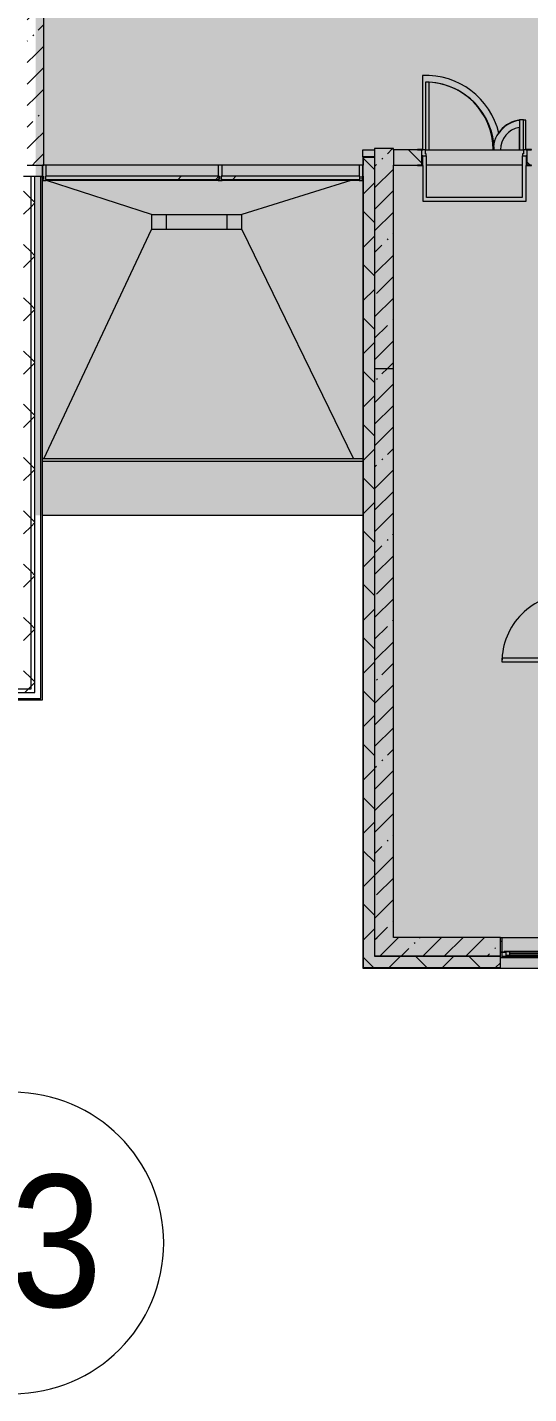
# Model space of a CAD drawing. Header units: millimetres. Extents: x 81731 to 272849, y -8553 to 29000.
# Drawn here: x 230589 to 237244, y -5906 to 12227 of the extents above; entities that cross this region are included whole.
import ezdxf

# ---------------------------------------------------------------- set-up
doc = ezdxf.new("R2010")
doc.units = ezdxf.units.MM
doc.layers.add('A-DETL-GENF-1', color=7, linetype='Continuous', lineweight=9, true_color=0xc0c0c0, transparency=0.4)
for name, color, linetype, lineweight, true_color in [('A-DOOR-3', 7, 'Continuous', 5, 0xb7b7b7), ('A-DOOR-4', 7, 'Continuous', 5, 0xe2e2e2), ('A-DOOR-FRAM-2', 7, 'Continuous', 5, 0xe2e2e2), ('A-DOOR-FRAM-3', 7, 'Continuous', 5, 0xb7b7b7), ('A-FLOR-2', 7, 'Continuous', 5, 0xb7b7b7), ('A-GENM-2', 7, 'Continuous', 5, 0x737373), ('A-GLAZ-2', 7, 'Continuous', 5, 0x737373), ('A-GLAZ-CURT-3', 7, 'Continuous', 5, 0x737373), ('A-GLAZ-CWMG-3', 7, 'Continuous', 5, 0x383e42), ('A-GLAZ-CWMG-4', 7, 'Continuous', 5, 0x737373), ('A-ROOF-1', 7, 'Continuous', 5, 0x737373), ('A-WALL-7', 7, 'Continuous', 5, 0x737373), ('A-WALL-8', 7, 'Continuous', 9, 0x737373), ('I-WALL-25', 7, 'Continuous', 5, 0x737373)]:
    doc.layers.add(name, color=color, linetype=linetype, lineweight=lineweight, true_color=true_color)
for name, color, linetype, lineweight in [('A-GLAZ-CURT-2', 7, 'Continuous', 5), ('A-WALL', 7, 'Continuous', 9), ('A-WALL-6', 7, 'Continuous', 5), ('I-WALL-24', 7, 'Continuous', 5), ('Оси', 7, 'Continuous', 9), ('Оси-1', 7, 'Continuous', 20)]:
    doc.layers.add(name, color=color, linetype=linetype, lineweight=lineweight)
doc.styles.add('Arial_1', font='arial.ttf', dxfattribs={"width": 0.9, "height": 1750})
pattern_1 = [(45, (145838.57, 0), (-353.5534, 353.5534), []), (135, (145838.57, 0), (-353.5534, -353.5534), [])]
pattern_2 = [(45, (145838.57, 0), (-285.1231, 285.1231), []), (45, (146123.7, 0), (-285.1231, 285.1231), [504.031, -100.806, 16.764, -84.042])]

# ---------------------------------------------------------------- blocks, each defined once
blk = doc.blocks.new('120_Окно_СКБ_1Ст - 120_Окно_СКБ_1Ст 900х2500_h_ с форточкой-V139-2_4_3_птичка')
at = {"layer": 'A-GLAZ-2'}
for p, q in [((-450, -127), (-450, -57)), ((-450, -57), (-380, -57)), ((450, -57), (-450, -57)), ((-380, -127), (-450, -127)), ((-450, -127), (-400, -127)), ((-380, -127), (-400, -127)), ((-400, -127), (-400, -137)), ((-400, -137), (400, -137)), ((400, -137), (-400, -137)), ((-380, -57), (-380, -127)), ((380, -87), (-380, -87)), ((-380, -87), (-380, -127)), ((-330, -137), (-330, -87)), ((-330, -107), (330, -107)), ((330, -117), (-330, -117)), ((330, -137), (330, -87)), ((380, -127), (380, -57)), ((380, -57), (450, -57)), ((380, -127), (380, -87)), ((450, -127), (380, -127)), ((400, -127), (380, -127)), ((400, -127), (450, -127)), ((400, -137), (400, -127)), ((450, -57), (450, -127))]:
    blk.add_line(p, q, dxfattribs=at)
blk = doc.blocks.new('110_Дверь_СКБ_2Ст - Д-5_п_ Из игровой в коридор-32215844-2_4_3_птичка')
at = {"layer": 'A-DOOR-4'}
for points in [[(-638, 40), (-588, 40), (-588, 940), (-638, 940)], [(612, 440), (612, 40), (662, 40), (662, 440)]]:
    blk.add_hatch(color=256, dxfattribs=at).paths.add_polyline_path(points)
h = blk.add_hatch(color=256, dxfattribs=at)
h.paths.add_polyline_path([(-688, 40), (-688, -40), (-628, -40), (-628, -10), (-638, -10), (-638, 40)])
h.paths.add_polyline_path([(652, -40), (712, -40), (712, 40), (662, 40), (662, -10), (652, -10)])
at = {"layer": 'A-DOOR-FRAM-2'}
for points in [[(-742, 40), (-672, 40), (-672, 48), (-742, 48)], [(698, 40), (768, 40), (768, 48), (698, 48)], [(-742, -48), (-672, -48), (-672, -40), (-742, -40)], [(698, -48), (768, -48), (768, -40), (698, -40)]]:
    blk.add_hatch(color=256, dxfattribs=at).paths.add_polyline_path(points)
at = {"layer": 'A-DOOR-3'}
for p, q in [((-638, 940), (-638, 40)), ((-588, 940), (-638, 940)), ((-588, 40), (-588, 940)), ((662, 440), (612, 440)), ((612, 440), (612, 40)), ((662, 40), (662, 440)), ((-638, 40), (-588, 40)), ((612, 40), (662, 40))]:
    blk.add_line(p, q, dxfattribs=at)
for centre, radius, start, end in [((-638, 40), 900, 0, 90), ((662, 40), 400, 90, 180)]:
    blk.add_arc(centre, radius, start, end, dxfattribs=at)
at = {"layer": 'A-DOOR-FRAM-3'}
for p, q in [((-672, 48), (-742, 48)), ((-742, 48), (-742, 40)), ((-742, 40), (-672, 40)), ((-638, 40), (-688, 40)), ((-688, 40), (-688, -40)), ((-672, 40), (-672, 48)), ((-638, -10), (-638, 40)), ((662, 40), (662, -10)), ((712, 40), (662, 40)), ((768, 48), (698, 48)), ((698, 48), (698, 40)), ((698, 40), (768, 40)), ((712, -40), (712, 40)), ((768, 40), (768, 48)), ((-672, -40), (-742, -40)), ((-742, -40), (-742, -48)), ((-742, -48), (-672, -48)), ((-688, -40), (-628, -40)), ((-672, -39), (-688, -39)), ((-688, -39), (-688, -40)), ((-688, -40), (-672, -40)), ((-672, -40), (-672, -39)), ((-672, -48), (-672, -40)), ((-628, -10), (-638, -10)), ((-628, -40), (-628, -10)), ((662, -10), (652, -10)), ((652, -10), (652, -40)), ((652, -40), (712, -40)), ((712, -39), (698, -39)), ((698, -39), (698, -40)), ((698, -40), (712, -40)), ((768, -40), (698, -40)), ((698, -40), (698, -48)), ((698, -48), (768, -48)), ((712, -40), (712, -39)), ((768, -48), (768, -40))]:
    blk.add_line(p, q, dxfattribs=at)
blk = doc.blocks.new('110_Дверь_СКБ_2Ст - Д-2а_п_ Из коридора на лестницу-32215207-2_4_3_птичка')
at = {"layer": 'A-DOOR-4'}
for points in [[(-588, 100), (-588, 1000), (-638, 1000), (-638, 100)], [(662, 100), (662, 500), (612, 500), (612, 100)], [(712, -100), (712, 20), (698, 20), (698, -100)]]:
    blk.add_hatch(color=256, dxfattribs=at).paths.add_polyline_path(points)
h = blk.add_hatch(color=256, dxfattribs=at)
h.paths.add_polyline_path([(652, 20), (712, 20), (712, 100), (662, 100), (662, 50), (652, 50)])
h.paths.add_polyline_path([(-688, 20), (-628, 20), (-628, 50), (-638, 50), (-638, 100), (-688, 100)])
at = {"layer": 'A-DOOR-FRAM-2'}
for points in [[(-672, 100), (-672, 108), (-742, 108), (-742, 100)], [(-672, -100), (-672, 20), (-688, 20), (-688, -100)], [(768, 100), (768, 108), (698, 108), (698, 100)], [(-672, -108), (-672, -100), (-742, -100), (-742, -108)], [(768, -108), (768, -100), (698, -100), (698, -108)]]:
    blk.add_hatch(color=256, dxfattribs=at).paths.add_polyline_path(points)
at = {"layer": 'A-DOOR-3'}
for p, q in [((-638, 1000), (-638, 100)), ((-588, 1000), (-638, 1000)), ((-588, 100), (-588, 1000)), ((662, 500), (612, 500)), ((612, 500), (612, 100)), ((662, 100), (662, 500)), ((-638, 100), (-588, 100)), ((612, 100), (662, 100))]:
    blk.add_line(p, q, dxfattribs=at)
for centre, radius, start, end in [((-638, 100), 900, 0, 90), ((662, 100), 400, 90, 180)]:
    blk.add_arc(centre, radius, start, end, dxfattribs=at)
at = {"layer": 'A-DOOR-FRAM-3'}
for p, q in [((-672, 108), (-742, 108)), ((-742, 108), (-742, 100)), ((-742, 100), (-672, 100)), ((-638, 100), (-688, 100)), ((-688, 100), (-688, 20)), ((-688, 20), (-628, 20)), ((-672, 20), (-688, 20)), ((-688, 20), (-688, -100)), ((-672, 100), (-672, 108)), ((-672, -100), (-672, 20)), ((-638, 50), (-638, 100)), ((-628, 50), (-638, 50)), ((-628, 20), (-628, 50)), ((662, 50), (652, 50)), ((652, 50), (652, 20)), ((652, 20), (712, 20)), ((662, 100), (662, 50)), ((712, 100), (662, 100)), ((768, 108), (698, 108)), ((698, 108), (698, 100)), ((698, 100), (768, 100)), ((712, 20), (698, 20)), ((698, 20), (698, -100)), ((712, 20), (712, 100)), ((712, -100), (712, 20)), ((768, 100), (768, 108)), ((-672, -100), (-742, -100)), ((-742, -100), (-742, -108)), ((-742, -108), (-672, -108)), ((-688, -100), (-672, -100)), ((-672, -108), (-672, -100)), ((698, -100), (712, -100)), ((768, -100), (698, -100)), ((698, -100), (698, -108)), ((698, -108), (768, -108)), ((768, -108), (768, -100))]:
    blk.add_line(p, q, dxfattribs=at)
blk = doc.blocks.new('Системная панель - Стекло - 40мм-23946635-2_4_3_птичка')
at = {"layer": 'A-GLAZ-CURT-2'}
h = blk.add_hatch(dxfattribs=at)
h.set_pattern_fill('FP_117', color=256, style=0, pattern_type=2)
h.set_pattern_definition([(45, (-86642.5, -9710), (-1414.214, 1414.214), [1000, -3000]), (45, (-87642.5, -10210), (-1414.214, 1414.214), [3000, -1000]), (45, (-85642.5, -10710), (-1414.214, 1414.214), [1000, -3000])])
h.paths.add_polyline_path([(-99, 0), (1153, 0), (1153, 40), (-1153, 40), (-1153, 0), (-1026, 0)])
at = {"layer": 'A-GLAZ-CURT-3'}
for p, q in [((1153, 40), (-1153, 40)), ((-1153, 40), (-1153, 0)), ((-1153, 0), (1153, 0)), ((1153, 0), (1153, 40))]:
    blk.add_line(p, q, dxfattribs=at)
blk = doc.blocks.new('Системная панель - Стекло - 40мм-23946636-2_4_3_птичка')
at = {"layer": 'A-GLAZ-CURT-2'}
h = blk.add_hatch(dxfattribs=at)
h.set_pattern_fill('FP_118', color=256, style=0, pattern_type=2)
h.set_pattern_definition([(45, (-88744.2, -9710), (-1414.214, 1414.214), [1000, -3000]), (45, (-89744.2, -10210), (-1414.214, 1414.214), [3000, -1000]), (45, (-87744.2, -10710), (-1414.214, 1414.214), [1000, -3000])])
h.paths.add_polyline_path([(-346, 0), (919, 0), (919, 40), (-919, 40), (-919, 0), (-809, 0)])
at = {"layer": 'A-GLAZ-CURT-3'}
for p, q in [((919, 40), (-919, 40)), ((-919, 40), (-919, 0)), ((-919, 0), (919, 0)), ((919, 0), (919, 40))]:
    blk.add_line(p, q, dxfattribs=at)
blk = doc.blocks.new('Прямоугольный импост - Импост структурный с накладкой - 190мм-23186047-2_4_3_птичка')
at = {"layer": 'A-GLAZ-CWMG-3'}
for points in [[(86971, 10250), (87285, 10250), (87285, 10400), (85000, 10400), (85000, 10250), (86044, 10250)], [(87234, 10193), (87285, 10193), (87285, 10210), (85000, 10210), (85000, 10193), (86971, 10193)]]:
    blk.add_hatch(color=256, dxfattribs=at).paths.add_polyline_path(points)
at = {"layer": 'A-GLAZ-CWMG-4'}
for p, q in [((87285, 10400), (85000, 10400)), ((87285, 10193), (85000, 10193))]:
    blk.add_line(p, q, dxfattribs=at)
blk = doc.blocks.new('Прямоугольный импост - Импост структурный с накладкой - 190мм-23186048-2_4_3_птичка')
at = {"layer": 'A-GLAZ-CWMG-3'}
for points in [[(88000, 10250), (88000, 10400), (87335, 10400), (87335, 10250), (87899, 10250)], [(87335, 10193), (88000, 10193), (88000, 10210), (87335, 10210)]]:
    blk.add_hatch(color=256, dxfattribs=at).paths.add_polyline_path(points)
at = {"layer": 'A-GLAZ-CWMG-4'}
for p, q in [((88000, 10400), (87335, 10400)), ((88000, 10193), (87335, 10193))]:
    blk.add_line(p, q, dxfattribs=at)
blk = doc.blocks.new('Прямоугольный импост - Импост структурный с накладкой - 190мм-23186049-2_4_3_птичка')
at = {"layer": 'A-GLAZ-CWMG-3'}
for points in [[(89154, 10250), (89154, 10400), (88000, 10400), (88000, 10250), (88826, 10250)], [(88000, 10193), (89154, 10193), (89154, 10210), (88000, 10210)]]:
    blk.add_hatch(color=256, dxfattribs=at).paths.add_polyline_path(points)
at = {"layer": 'A-GLAZ-CWMG-4'}
for p, q in [((89154, 10400), (88000, 10400)), ((89154, 10193), (88000, 10193))]:
    blk.add_line(p, q, dxfattribs=at)
blk = doc.blocks.new('Прямоугольный импост - Импост структурный с накладкой - 190мм-23946639-2_4_3_птичка')
at = {"layer": 'A-GLAZ-CWMG-4'}
for p, q in [((-50, 0), (-50, 17)), ((-50, 17), (0, 17)), ((-40, 0), (-50, 0)), ((-40, -40), (-40, 0)), ((0, 0), (-10, 0)), ((-10, 0), (-10, -40)), ((0, 17), (0, 0)), ((-50, -190), (-50, -40)), ((-50, -40), (-40, -40)), ((-10, -40), (0, -40)), ((0, -40), (0, -190)), ((0, -190), (-50, -190))]:
    blk.add_line(p, q, dxfattribs=at)
blk = doc.blocks.new('Прямоугольный импост - Импост структурный с накладкой - 190мм-23946641-2_4_3_птичка')
at = {"layer": 'A-GLAZ-CWMG-4'}
for p, q in [((0, 17), (-50, 17)), ((-50, 17), (-50, 0)), ((-50, 0), (-40, 0)), ((-40, 0), (-40, -40)), ((-10, -40), (-10, 0)), ((-10, 0), (0, 0)), ((0, 0), (0, 17)), ((-40, -40), (-50, -40)), ((-50, -40), (-50, -190)), ((0, -40), (-10, -40)), ((0, -190), (0, -40)), ((-50, -190), (0, -190))]:
    blk.add_line(p, q, dxfattribs=at)
blk = doc.blocks.new('Прямоугольный импост - Импост структурный с накладкой - 190мм-23946633-2_4_3_птичка')
at = {"layer": 'A-GLAZ-CWMG-4'}
for p, q in [((-25, 0), (-25, 17)), ((-25, 17), (25, 17)), ((-15, 0), (-25, 0)), ((-15, -40), (-15, 0)), ((25, 0), (15, 0)), ((15, 0), (15, -40)), ((25, 17), (25, 0)), ((-25, -190), (-25, -40)), ((-25, -40), (-15, -40)), ((15, -40), (25, -40)), ((25, -40), (25, -190)), ((25, -190), (-25, -190))]:
    blk.add_line(p, q, dxfattribs=at)
blk = doc.blocks.new('парапет9 - парапет-22867712-2_4_3_птичка')
at = {"layer": 'A-GENM-2'}
for p, q in [((89202, 8002), (84950, 8002)), ((89202, 7964), (84950, 7964)), ((84950, 7255), (89202, 7255))]:
    blk.add_line(p, q, dxfattribs=at)
blk = doc.blocks.new('Ось сетки - D8-29747960-2_4_3_птичка')
at = {"layer": 'Оси-1'}
for start, end in [(360, 180), (180, 360)]:
    blk.add_arc((0, 0), 4, start, end, dxfattribs=at)

msp = doc.modelspace()

# ---------------------------------------------------------------- hatches: boundary and pattern name
at = {"layer": 'A-DETL-GENF-1'}
msp.add_hatch(color=256, dxfattribs=at).paths.add_polyline_path([(268055.5, -258), (271076.6, -258), (271076.6, 21558), (239146.6, 21558), (239146.6, 27348), (230698.6, 27348), (230698.6, 5750), (235040.6, 5750), (235040.6, -258), (267128, -258)])
at = {"layer": 'A-WALL-6'}
h = msp.add_hatch(dxfattribs=at)
h.set_pattern_fill('FP_66', color=256, style=0, pattern_type=2)
h.set_pattern_definition(pattern_1)
h.paths.add_polyline_path([(235048.6, -100), (235198.6, -100), (235198.6, 10502), (235048.6, 10502), (235048.6, 1965.8)])
h = msp.add_hatch(dxfattribs=at)
h.set_pattern_fill('FP_66', color=256, style=0, pattern_type=2)
h.set_pattern_definition(pattern_1)
h.paths.add_polyline_path([(230538.6, 3450), (230638.6, 3450), (230638.6, 10250), (230538.6, 10250), (230538.6, 3550)])
h = msp.add_hatch(dxfattribs=at)
h.set_pattern_fill('FP_66', color=256, style=0, pattern_type=2)
h.set_pattern_definition(pattern_1)
h.paths.add_polyline_path([(230688.6, 3400), (230688.6, 10250), (230638.6, 10250), (230638.6, 3400)])
h = msp.add_hatch(dxfattribs=at)
h.set_pattern_fill('FP_66', color=256, style=0, pattern_type=2)
h.set_pattern_definition(pattern_1)
h.paths.add_polyline_path([(230638.6, 3400), (230638.6, 3450), (229958.6, 3450), (229958.6, 3400), (230538.6, 3400)])
h.paths.add_polyline_path([(222607, 3400), (222918.6, 3400), (222918.6, 3450), (221538.6, 3450), (221538.6, 3400), (221679.5, 3400)])
h.paths.add_polyline_path([(223818.6, 3400), (225018.6, 3400), (225018.6, 3450), (223818.6, 3450)])
h.paths.add_polyline_path([(227244.6, 3400), (227258.6, 3400), (227258.6, 3450), (225918.6, 3450), (225918.6, 3400), (226317.1, 3400)])
h = msp.add_hatch(dxfattribs=at)
h.set_pattern_fill('FP_66', color=256, style=0, pattern_type=2)
h.set_pattern_definition(pattern_1)
h.paths.add_polyline_path([(266068.6, -250), (266968.6, -250), (266968.6, -100), (266068.6, -100)])
h.paths.add_polyline_path([(267868.6, -250), (268668.6, -250), (268668.6, -100), (267868.6, -100)])
h.paths.add_polyline_path([(270838.1, -250), (270918.6, -250), (270918.6, -100), (269568.6, -100), (269568.6, -250), (269910.6, -250)])
h.paths.add_polyline_path([(253215.2, -250), (253868.6, -250), (253868.6, -100), (252968.6, -100), (252968.6, -250)])
h.paths.add_polyline_path([(259518.6, -250), (259518.6, -100), (258368.6, -100), (258368.6, -250), (258780.3, -250)])
h.paths.add_polyline_path([(261468.6, -250), (261468.6, -100), (260418.6, -100), (260418.6, -250), (260635.4, -250)])
h.paths.add_polyline_path([(254768.6, -250), (256068.6, -250), (256068.6, -100), (254768.6, -100)])
h.paths.add_polyline_path([(263768.6, -250), (265168.6, -250), (265168.6, -100), (263768.6, -100)])
h.paths.add_polyline_path([(248577.6, -250), (248718.6, -250), (248718.6, -100), (246668.6, -100), (246668.6, -250), (247650.1, -250)])
h.paths.add_polyline_path([(249618.6, -250), (250668.6, -250), (250668.6, -100), (249618.6, -100)])
h.paths.add_polyline_path([(244868.6, -250), (245768.6, -250), (245768.6, -100), (241518.6, -100), (241518.6, -250), (244867.5, -250)])
h.paths.add_polyline_path([(239468.6, -250), (240618.6, -250), (240618.6, -100), (239468.6, -100)])
h.paths.add_polyline_path([(237911.1, -250), (238568.6, -250), (238568.6, -100), (237768.6, -100), (237768.6, -250)])
h.paths.add_polyline_path([(236868.6, -250), (236868.6, -100), (235048.6, -100), (235048.6, -250), (235592.3, -250)])
at = {"layer": 'I-WALL-24'}
h = msp.add_hatch(dxfattribs=at)
h.set_pattern_fill('FP_74', color=256, style=0, pattern_type=2)
h.set_pattern_definition(pattern_2)
h.paths.add_polyline_path([(230698.6, 10400), (230698.6, 16300), (230588.6, 16300), (230588.6, 10400)])
h = msp.add_hatch(dxfattribs=at)
h.set_pattern_fill('FP_74', color=256, style=0, pattern_type=2)
h.set_pattern_definition(pattern_2)
h.paths.add_polyline_path([(230698.6, 10400), (230808.6, 10400), (230808.6, 16300), (230698.6, 16300), (230698.6, 10642.6)])
h = msp.add_hatch(dxfattribs=at)
h.set_pattern_fill('FP_74', color=256, style=0, pattern_type=2)
h.set_pattern_definition(pattern_2)
h.paths.add_polyline_path([(235448.6, 7700), (235448.6, 10620), (235198.6, 10620), (235198.6, 7700)])
h = msp.add_hatch(dxfattribs=at)
h.set_pattern_fill('FP_77', color=256, style=0, pattern_type=2)
h.set_pattern_definition([(135, (145838.57, 0), (-353.5534, -353.5534), [])])
h.paths.add_polyline_path([(235448.6, 10400), (235823.6, 10400), (235823.6, 10600), (235448.6, 10600)])
h.paths.add_polyline_path([(240048.6, 10400), (240048.6, 10600), (239298.6, 10600), (239302.4, 10400), (239328.6, 10400)])
h.paths.add_polyline_path([(238318.6, 10400), (238348.6, 10400), (238348.6, 10600), (237223.6, 10600), (237223.6, 10400), (238248.6, 10400)])
h = msp.add_hatch(dxfattribs=at)
h.set_pattern_fill('FP_74', color=256, style=0, pattern_type=2)
h.set_pattern_definition(pattern_2)
h.paths.add_polyline_path([(235198.6, 150), (235448.6, 150), (235448.6, 7700), (235198.6, 7700), (235198.6, 1965.8)])
h = msp.add_hatch(dxfattribs=at)
h.set_pattern_fill('FP_74', color=256, style=0, pattern_type=2)
h.set_pattern_definition(pattern_2)
h.paths.add_polyline_path([(236868.6, -100), (236868.6, 150), (235198.6, 150), (235198.6, -100), (235592.3, -100)])

# ---------------------------------------------------------------- linework, layer by layer
at = {"layer": 'A-FLOR-2'}
for p, q in [((235833, 11588.1), (235833, 10608)), ((237117.1, 10899.7), (237117.1, 10600)), ((237207.1, 10600), (237207.1, 10993.6)), ((235042.1, 10508.5), (235042.1, 10600)), ((235042.1, 10600), (235198.6, 10600)), ((235888.6, 9970), (235888.6, 10520)), ((235923.6, 10600), (237117.1, 10600)), ((237117.1, 10600), (237123.6, 10600)), ((237158.6, 10520), (237158.6, 9970)), ((235838.6, 10392), (235838.6, 9920)), ((237208.6, 9920), (237208.6, 10392)), ((235838.6, 9920), (237208.6, 9920)), ((237158.6, 9970), (235888.6, 9970)), ((236868.6, 150), (236889.6, 150))]:
    msp.add_line(p, q, dxfattribs=at)
for centre, radius, start, end in [((235875.6, 10589), 1000, 13.54971, 92.43764), ((235875.6, 10589), 910, 0.6926, 86.97623), ((237173.6, 10600), 395, 97.29578, 145.57769), ((237173.6, 10600), 305, 100.66451, 180), ((237173.6, 10600), 395, 85.12655, 90.00042)]:
    msp.add_arc(centre, radius, start, end, dxfattribs=at)
at = {"layer": 'A-ROOF-1'}
for p, q in [((232236.1, 9745), (230841.5, 10193)), ((234882.4, 10193), (233436.1, 9745)), ((235040.6, 10242), (235032.1, 10239.4)), ((232236.1, 9745), (232236.1, 9545)), ((232236.1, 9745), (233436.1, 9745)), ((232436.1, 9545), (232436.1, 9745)), ((233236.1, 9745), (233236.1, 9545)), ((233436.1, 9545), (233436.1, 9745)), ((230806.8, 6500.9), (232236.1, 9545)), ((233436.1, 9545), (232236.1, 9545)), ((233436.1, 9545), (234918.4, 6500.9))]:
    msp.add_line(p, q, dxfattribs=at)
at = {"layer": 'A-WALL'}
for p, q in [((230538.6, 10250), (230688.6, 10250)), ((230638.6, 3450), (230638.6, 10250)), ((230688.6, 3400), (230688.6, 10250)), ((229958.6, 3450), (230638.6, 3450)), ((229958.6, 3400), (230688.6, 3400)), ((229958.6, 3320), (230768.6, 3320))]:
    msp.add_line(p, q, dxfattribs=at)
at = {"layer": 'A-WALL-6'}
msp.add_line((221696.6, 3300), (230788.6, 3300), dxfattribs=at)
at = {"layer": 'A-WALL-7'}
for p, q in [((230788.6, 3300), (230788.6, 10400)), ((235198.6, 10510), (235040.6, 10510)), ((235040.6, 10510), (235040.6, -258)), ((230798.6, 10242), (230788.6, 10242)), ((235040.6, 10242), (235032.1, 10242)), ((236868.6, 100), (236888.6, 100)), ((236868.6, -100), (235198.6, -100)), ((236868.6, -258), (236868.6, -100)), ((236888.6, -100), (236888.6, -100)), ((236888.6, -100), (237768.6, -100)), ((235040.6, -258), (238568.6, -258))]:
    msp.add_line(p, q, dxfattribs=at)
at = {"layer": 'A-WALL-8'}
for p, q in [((235448.6, 10600), (235448.6, 10400)), ((235040.6, 10400), (235048.6, 10400)), ((235198.6, 10505), (235045.6, 10505)), ((235045.6, 10505), (235045.6, 10400)), ((235048.6, 10502), (235048.6, 10400)), ((235198.6, 10502), (235048.6, 10502)), ((230688.6, 10250), (230788.6, 10250)), ((230768.6, 3320), (230768.6, 10250)), ((230768.6, 10247), (230788.6, 10247)), ((230788.6, 10242), (230768.6, 10242)), ((235040.6, 10250), (235048.6, 10250)), ((235040.6, 10247), (235045.6, 10247)), ((235045.6, 10247), (235045.6, -253)), ((235048.6, 10250), (235048.6, -250)), ((235045.6, -253), (236868.6, -253)), ((235048.6, -250), (236868.6, -250))]:
    msp.add_line(p, q, dxfattribs=at)
at = {"layer": 'I-WALL-25'}
for p, q in [((230808.6, 10400), (230808.6, 13400)), ((235448.6, 10620), (235198.6, 10620)), ((235198.6, 10620), (235198.6, -100)), ((235448.6, 10600), (235448.6, 10620)), ((235768.6, 10600), (235448.6, 10600)), ((230588.6, 10400), (230808.6, 10400)), ((235448.6, 10400), (235768.6, 10400)), ((235448.6, 150), (235448.6, 10400)), ((237158.6, 10400), (235888.6, 10400)), ((235198.6, 7700), (235448.6, 7700)), ((236868.6, 150), (235448.6, 150)), ((236868.6, -100), (236868.6, 150)), ((236888.6, 150), (237788.6, 150)), ((236888.6, 150), (236888.6, -100)), ((235198.6, -100), (236868.6, -100))]:
    msp.add_line(p, q, dxfattribs=at)

# ---------------------------------------------------------------- block references
at = {"layer": 'A-DOOR-3'}
msp.add_blockref('110_Дверь_СКБ_2Ст - Д-2а_п_ Из коридора на лестницу-32215207-2_4_3_птичка', (236511.1, 10500), dxfattribs=at)
at = {"layer": 'A-DOOR-3', "rotation": 89.99999999999991}
msp.add_blockref('110_Дверь_СКБ_2Ст - Д-5_п_ Из игровой в коридор-32215844-2_4_3_птичка', (237828.6, 4442.5), dxfattribs=at)
at = {"layer": 'A-GENM-2'}
msp.add_blockref('парапет9 - парапет-22867712-2_4_3_птичка', (145838.6, -1500), dxfattribs=at)
at = {"layer": 'A-GLAZ-2', "rotation": 180}
msp.add_blockref('120_Окно_СКБ_1Ст - 120_Окно_СКБ_1Ст 900х2500_h_ с форточкой-V139-2_4_3_птичка', (237318.6, -175), dxfattribs=at)
at = {"layer": 'A-GLAZ-CURT-3'}
for name, p in [('Системная панель - Стекло - 40мм-23946635-2_4_3_птичка', (231981.1, 10210)), ('Системная панель - Стекло - 40мм-23946636-2_4_3_птичка', (234082.8, 10210))]:
    msp.add_blockref(name, p, dxfattribs=at)
at = {"layer": 'A-GLAZ-CWMG-4', "rotation": 180}
msp.add_blockref('Прямоугольный импост - Импост структурный с накладкой - 190мм-23946641-2_4_3_птичка', (230788.6, 10210), dxfattribs=at)
at = {"layer": 'A-GLAZ-CWMG-4'}
for name in ['Прямоугольный импост - Импост структурный с накладкой - 190мм-23186047-2_4_3_птичка', 'Прямоугольный импост - Импост структурный с накладкой - 190мм-23186048-2_4_3_птичка', 'Прямоугольный импост - Импост структурный с накладкой - 190мм-23186049-2_4_3_птичка']:
    msp.add_blockref(name, (145838.6, 0), dxfattribs=at)
at = {"layer": 'A-GLAZ-CWMG-4', "extrusion": (0, 0, -1), "rotation": 180}
for name, p in [('Прямоугольный импост - Импост структурный с накладкой - 190мм-23946633-2_4_3_птичка', (-233148.6, 10210)), ('Прямоугольный импост - Импост структурный с накладкой - 190мм-23946639-2_4_3_птичка', (-235042.1, 10210))]:
    msp.add_blockref(name, p, dxfattribs=at)
at = {"layer": 'Оси-1', "xscale": 499.9999999999995, "yscale": 499.9999999999995, "zscale": 499.9999999999995}
msp.add_blockref('Ось сетки - D8-29747960-2_4_3_птичка', (230398.6, -3906.3), dxfattribs=at)

# ---------------------------------------------------------------- texts
at = {"layer": 'Оси', "insert": (229135.5, -3003), "char_height": 1750, "width": 3030.379, "attachment_point": 1, "style": 'Arial_1'}
msp.add_mtext('23', dxfattribs=at)

doc.saveas('drawing.dxf')
